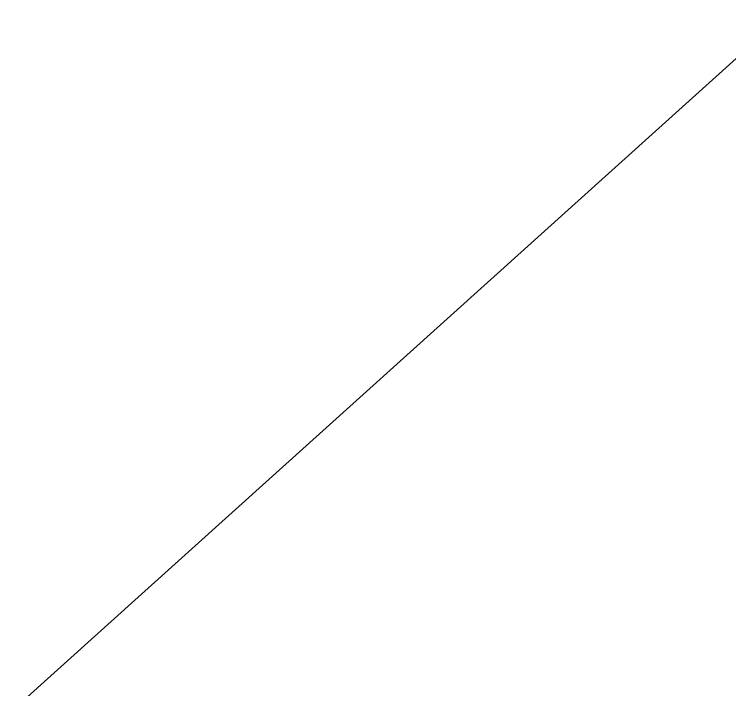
# Model space of a CAD drawing. Header units: inches. Extents: x 218980 to 233865, y 587194 to 599270.
# Drawn here: x 219082.1996 to 219082.22855, y 587483.39167 to 587483.41899 of the extents above; entities that cross this region are included whole.
import ezdxf

# ---------------------------------------------------------------- set-up
doc = ezdxf.new("R2010")
doc.units = ezdxf.units.IN
doc.header["$MEASUREMENT"] = 0
doc.linetypes.add('01', pattern=[0])
doc.layers.get('0').update_dxf_attribs({"lineweight": 0})
doc.layers.add('Open Space Within Settlement Active', color=7, linetype='01', lineweight=0, true_color=0xb1d336)
for name, color, linetype, lineweight in [('Proposed Plot Boundary', 250, '01', 0), ('Proposed Road', 250, 'Continuous', 30), ('Proposed Urban Design', 250, 'Continuous', 0)]:
    doc.layers.add(name, color=color, linetype=linetype, lineweight=lineweight)

# ---------------------------------------------------------------- blocks, each defined once
blk = doc.blocks.new('tree2')
at = {"color": 44}
blk.add_line((325197.575395, 3048394.824217), (325199.686951, 3048396.725849), dxfattribs=at)

msp = doc.modelspace()

# ---------------------------------------------------------------- hatches: boundary and pattern name
at = {"layer": 'Proposed Plot Boundary', "true_color": 0xc9ad92}
h = msp.add_hatch(color=253, dxfattribs=at)
h.dxf.hatch_style = 1
edge = h.paths.add_edge_path()
edge.add_spline(control_points=[(219089.596233, 587471.622975), (219089.861916, 587471.635528), (219090.129538, 587471.648702), (219091.149803, 587471.706108), (219091.916289, 587471.763831), (219093.461633, 587471.97311), (219094.210661, 587472.118712), (219095.391683, 587472.36167), (219095.835248, 587472.45625), (219096.770777, 587472.646194), (219097.269419, 587472.740196), (219097.864431, 587472.85062), (219097.953632, 587472.867133), (219098.232047, 587472.91571)], knot_values=[0.311634, 0.311634, 0.311634, 0.311634, 1.103309, 1.103309, 3.309927, 3.309927, 5.516545, 5.516545, 6.87809, 6.87809, 8.428291, 8.428291, 8.701118, 8.701118, 8.701118, 8.701118], degree=3, periodic=0)
edge.add_line((219098.232047, 587472.91571), (219097.868369, 587474.07173))
edge.add_spline(control_points=[(219097.868369, 587474.07173), (219097.308562, 587473.968136), (219095.507711, 587473.634882), (219092.659776, 587472.966577), (219090.311925, 587472.857455), (219089.227684, 587472.807062)], knot_values=[0, 0, 0, 0, 1.708416, 5.495833, 8.745629, 8.745629, 8.745629, 8.745629], degree=3, periodic=0)
edge.add_arc((219085.373649, 587470.958086), 4.274611, 25.629397, 203.471878)
edge.add_arc((219077.030627, 587490.11721), 21.32523, 281.9679919, 284.4762825)
edge.add_arc((219079.388444, 587479.508005), 10.469958, 286.4966814, 288.0805352)
edge.add_arc((219085.373649, 587470.958086), 3.074611, 180, 207.150724, ccw=False)
edge.add_arc((219085.373649, 587470.958086), 3.074611, 0, 180, ccw=False)
edge.add_arc((219085.373649, 587470.958086), 3.074611, -121.870208, 0, ccw=False)
edge.add_arc((219078.289703, 587476.552359), 9.856262, 296.0148793, 303.6432045, ccw=False)
edge.add_arc((219085.373649, 587470.958086), 4.274611, 229.767279, 279.056321)
edge.add_spline(control_points=[(219086.046495, 587466.736762), (219086.314306, 587465.732275), (219086.78219, 587463.977368), (219087.113361, 587461.736424), (219087.063398, 587460.525197), (219087.045492, 587460.091127)], knot_values=[0, 0, 0, 0, 3.119639, 5.450216, 6.751923, 6.751923, 6.751923, 6.751923], degree=3, periodic=0)
edge.add_line((219087.045492, 587460.091127), (219088.262834, 587460.520726))
edge.add_spline(control_points=[(219088.262834, 587460.520726), (219088.265276, 587460.595936), (219088.267437, 587460.671881), (219088.275116, 587461.011643), (219088.275732, 587461.286345), (219088.25427, 587461.837639), (219088.233499, 587462.109332), (219088.161693, 587462.786615), (219088.100527, 587463.18754), (219087.883462, 587464.385446), (219087.697999, 587465.159624), (219087.417413, 587466.251275), (219087.330111, 587466.580165), (219087.194097, 587467.090494)], knot_values=[0.144334, 0.144334, 0.144334, 0.144334, 0.360275, 0.360275, 1.101146, 1.101146, 1.838422, 1.838422, 2.9632, 2.9632, 5.272937, 5.272937, 6.283471, 6.283471, 6.283471, 6.283471], degree=3, periodic=0)
edge.add_arc((219085.373649, 587470.958086), 4.274611, 295.206029, 368.948333)
edge = h.paths.add_edge_path()
edge.add_spline(control_points=[(219102.341513, 587479.515324), (219102.352411, 587479.545764), (219102.362871, 587479.576343), (219102.545528, 587480.135429), (219102.59328, 587480.701814), (219102.506182, 587481.631957), (219102.427966, 587481.998767), (219102.31027, 587482.35245)], knot_values=[1.570796, 1.570796, 1.570796, 1.570796, 1.599696, 1.599696, 2.097095, 2.097095, 2.423396, 2.423396, 2.423396, 2.423396], degree=3, periodic=0)
edge.add_spline(control_points=[(219102.31027, 587482.35245), (219102.166595, 587482.784204), (219101.964165, 587483.196389), (219101.492976, 587483.882149), (219101.239069, 587484.167537), (219100.659282, 587484.650154), (219100.332523, 587484.847972), (219099.614839, 587485.109017), (219099.22162, 587485.170268), (219098.434493, 587485.099257), (219098.045216, 587484.963954), (219097.383894, 587484.533273), (219097.113168, 587484.243144), (219096.708571, 587483.596777), (219096.571797, 587483.240505), (219096.39431, 587482.441049), (219096.373454, 587481.992156), (219096.47564, 587480.926244), (219096.658341, 587480.311285), (219097.232412, 587479.201316), (219097.623187, 587478.705034), (219098.303056, 587478.17873), (219098.51354, 587478.047474), (219098.738225, 587477.942595)], knot_values=[3.717202, 3.717202, 3.717202, 3.717202, 4.115531, 4.115531, 4.45302, 4.45302, 4.790509, 4.790509, 5.127998, 5.127998, 5.465487, 5.465487, 5.802977, 5.802977, 6.140466, 6.140466, 6.535541, 6.535541, 7.084481, 7.084481, 7.633421, 7.633421, 7.853982, 7.853982, 7.853982, 7.853982], degree=3, periodic=0)
edge.add_spline(control_points=[(219098.738225, 587477.942595), (219098.69506, 587477.886721), (219098.653248, 587477.829762), (219098.541931, 587477.670051), (219098.475319, 587477.565223), (219098.413096, 587477.457703)], knot_values=[6.89658, 6.89658, 6.89658, 6.89658, 6.943675, 6.943675, 7.026326, 7.026326, 7.026326, 7.026326], degree=3, periodic=0)
edge.add_line((219098.413096, 587477.457703), (219099.403703, 587476.771045))
edge.add_ellipse((219102.110789, 587474.831609), major_axis=(-0.83682, 3.427142), ratio=0.88113774, start_angle=387.856178, end_angle=404.267939, ccw=False)
edge.add_arc((219104.521607, 587480.330123), 5.359291, 194.454553, 211.660713, ccw=False)
edge.add_ellipse((219099.477963, 587481.40994), major_axis=(-0.822426, 2.471449), ratio=0.68530463, start_angle=-158.321008, end_angle=149.652175, ccw=False)
edge.add_arc((219108.824924, 587485.692895), 10.193587, 218.6850714, 226.2222653)
edge.add_ellipse((219102.110789, 587474.831609), major_axis=(-0.83682, 3.427142), ratio=0.88113774, start_angle=335.322088, end_angle=350.711325, ccw=False)
edge.add_line((219102.611208, 587478.253605), (219102.897778, 587479.418662))
edge.add_spline(control_points=[(219102.897778, 587479.418662), (219102.714687, 587479.463542), (219102.528695, 587479.49591), (219102.341513, 587479.515324)], knot_values=[5.852461, 5.852461, 5.852461, 5.852461, 5.978604, 5.978604, 5.978604, 5.978604], degree=3, periodic=0)
edge = h.paths.add_edge_path()
edge.add_spline(control_points=[(219105.832945, 587477.065397), (219105.651672, 587477.404314), (219105.432762, 587477.722025), (219104.662505, 587478.597139), (219104.002145, 587479.054568), (219103.148478, 587479.350943), (219103.023815, 587479.387767), (219102.897778, 587479.418662)], knot_values=[4.996325, 4.996325, 4.996325, 4.996325, 5.248469, 5.248469, 5.765626, 5.765626, 5.852461, 5.852461, 5.852461, 5.852461], degree=3, periodic=0)
edge.add_line((219102.897778, 587479.418662), (219102.611208, 587478.253605))
edge.add_ellipse((219102.110789, 587474.831609), major_axis=(-0.83682, 3.427142), ratio=0.88113774, start_angle=404.267939, end_angle=695.322088, ccw=False)
edge.add_line((219099.403703, 587476.771045), (219098.413096, 587477.457703))
edge.add_spline(control_points=[(219098.413096, 587477.457703), (219098.179692, 587477.054381), (219098.008047, 587476.613175), (219097.769778, 587475.574724), (219097.742948, 587474.967237), (219097.833358, 587474.271749), (219097.849402, 587474.171469), (219097.868369, 587474.07173)], knot_values=[7.026326, 7.026326, 7.026326, 7.026326, 7.336358, 7.336358, 7.729041, 7.729041, 7.795475, 7.795475, 7.795475, 7.795475], degree=3, periodic=0)
edge.add_line((219097.868369, 587474.07173), (219098.232047, 587472.91571))
edge.add_spline(control_points=[(219098.232047, 587472.91571), (219098.278278, 587472.812724), (219098.32787, 587472.711311), (219098.721385, 587471.970088), (219099.199621, 587471.404403), (219100.353565, 587470.550473), (219101.030359, 587470.263867), (219102.304308, 587470.08532), (219102.890201, 587470.128967), (219103.989483, 587470.461939), (219104.501211, 587470.750568), (219105.364614, 587471.512754), (219105.716385, 587471.984979), (219106.221103, 587473.03068), (219106.374664, 587473.603862), (219106.476147, 587474.772459), (219106.424284, 587475.367919), (219106.274087, 587475.941369), (219106.273129, 587475.945011), (219106.272167, 587475.948651)], knot_values=[1.777298, 1.777298, 1.777298, 1.777298, 1.851264, 1.851264, 2.327804, 2.327804, 2.804344, 2.804344, 3.189737, 3.189737, 3.575131, 3.575131, 3.960525, 3.960525, 4.345919, 4.345919, 4.731313, 4.731313, 4.733777, 4.733777, 4.733777, 4.733777], degree=3, periodic=0)
edge.add_line((219106.272167, 587475.948651), (219105.832945, 587477.065397))
edge = h.paths.add_edge_path()
edge.add_spline(control_points=[(219106.272167, 587475.948651), (219106.486265, 587476.031603), (219106.691171, 587476.110809), (219107.170406, 587476.282638), (219107.435564, 587476.365549), (219107.775194, 587476.441075), (219107.864947, 587476.457838), (219108.061193, 587476.489423), (219108.165227, 587476.503771), (219108.494028, 587476.545482), (219108.735433, 587476.57108), (219109.157989, 587476.630329), (219109.327261, 587476.657372), (219109.652354, 587476.723674), (219109.803379, 587476.760466), (219110.093215, 587476.841405), (219110.234371, 587476.885918), (219110.647209, 587477.027804), (219110.908298, 587477.133417), (219111.505167, 587477.392447), (219111.830425, 587477.547087), (219112.24022, 587477.744324), (219112.330941, 587477.788215), (219112.420958, 587477.831771)], knot_values=[0.006049, 0.006049, 0.006049, 0.006049, 0.691088, 0.691088, 1.67603, 1.67603, 2.030846, 2.030846, 2.385661, 2.385661, 3.095293, 3.095293, 3.535459, 3.535459, 3.908961, 3.908961, 4.282464, 4.282464, 5.029469, 5.029469, 6.073434, 6.073434, 6.373719, 6.373719, 6.373719, 6.373719], degree=3, periodic=0)
edge.add_line((219112.420958, 587477.831771), (219111.907183, 587478.916267))
edge.add_spline(control_points=[(219111.907183, 587478.916267), (219111.586514, 587478.761106), (219110.755038, 587478.358782), (219109.311637, 587477.770011), (219107.512309, 587477.716086), (219106.383679, 587477.278786), (219105.832945, 587477.065397)], knot_values=[0, 0, 0, 0, 1.070263, 2.775135, 4.622791, 6.383612, 6.383612, 6.383612, 6.383612], degree=3, periodic=0)
edge.add_line((219105.832945, 587477.065397), (219106.272167, 587475.948651))

# ---------------------------------------------------------------- linework, layer by layer
at = {"layer": 'Open Space Within Settlement Active'}
msp.add_lwpolyline([(219108.644452, 587485.803359, 0.399712), (219098.353527, 587489.769455), (219085.076038, 587484.270313, -0.033799), (219072.279299, 587479.957192), (219061.6882, 587477.167852), (219068.337864, 587457.20306), (219069.459726, 587453.885124), (219115.986948, 587470.304546)], format="xyb", close=True, dxfattribs=at)
at = {"layer": 'Proposed Road'}
msp.add_lwpolyline([(219041.673085, 587402.44494), (219057.716187, 587424.709637, -0.173944), (219071.632088, 587434.27013), (219082.406892, 587437.107852, 0.033799), (219101.601999, 587443.577533), (219116.443933, 587449.724621, 0.428865), (219120.612469, 587460.540824), (219108.644452, 587485.803359, 0.399712), (219098.353527, 587489.769455), (219085.076038, 587484.270313, -0.033799), (219072.279299, 587479.957192), (219051.0971, 587474.378512, 0.173944), (219026.048478, 587457.169624), (219005.365311, 587428.465422)], format="xyb", dxfattribs=at)

# ---------------------------------------------------------------- block references
at = {"layer": 'Proposed Urban Design', "xscale": 0.5, "yscale": 0.5, "zscale": 0.5}
msp.add_blockref('tree2', (56483.260035, -936714.157974), dxfattribs=at)

doc.saveas('drawing.dxf')
